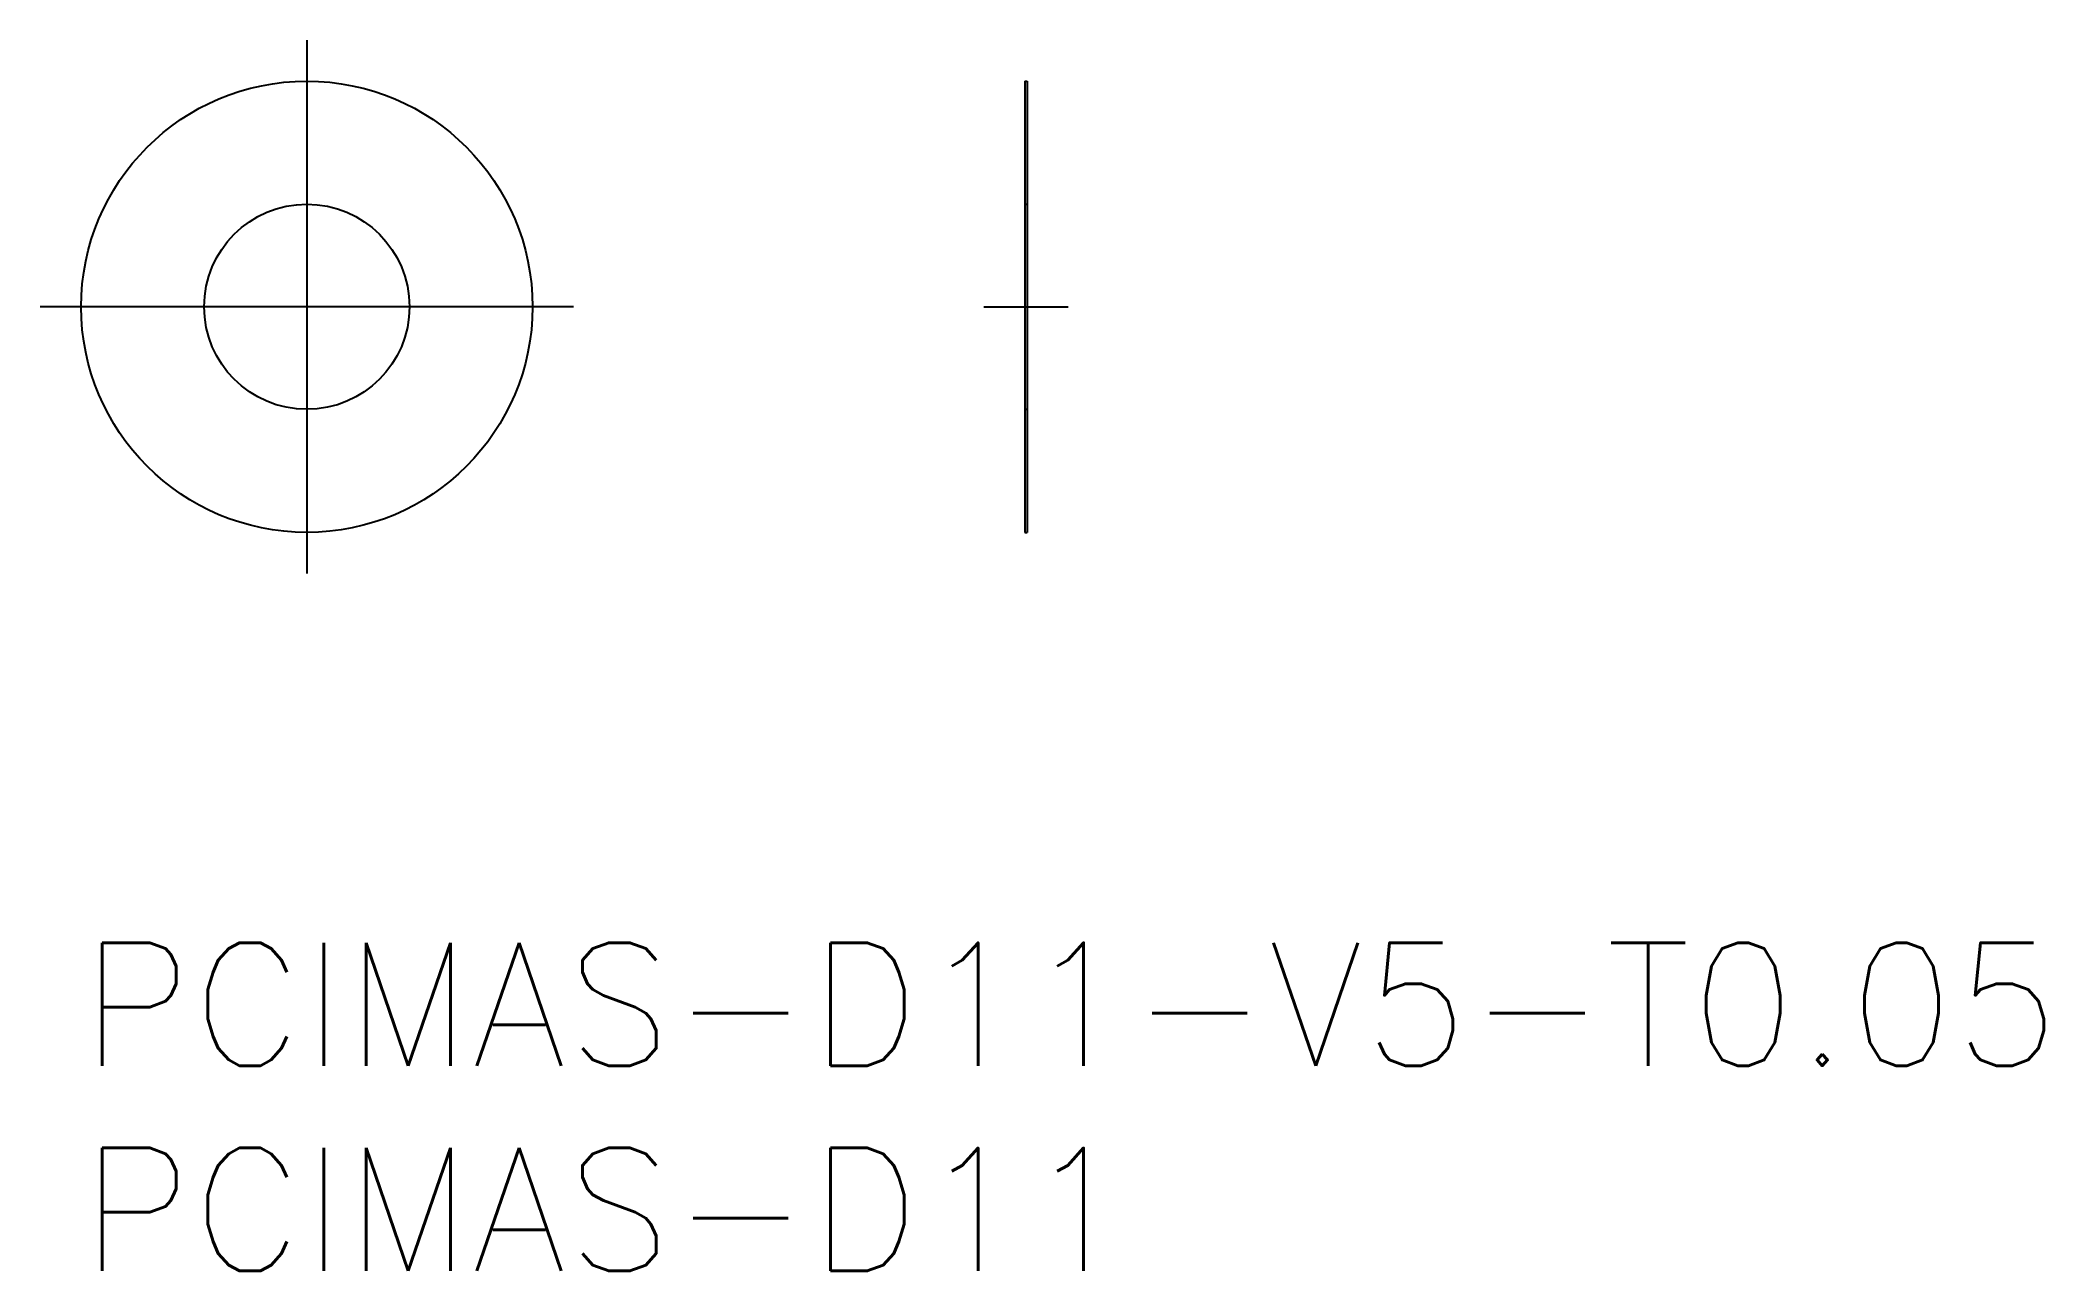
# Model space of a CAD drawing. Extents: x -1 to 47.8, y -8 to 22.
import ezdxf

# ---------------------------------------------------------------- set-up
doc = ezdxf.new("R2010")
doc.units = 0
doc.header["$LTSCALE"] = 0.5
doc.linetypes.add('CENTER', pattern=[50.8, 31.75, -6.35, 6.35, -6.35])
doc.linetypes.add('DASHED', pattern=[19.05, 12.7, -6.35])
for name, color, linetype in [('MSM_CENTER', 1, 'CENTER'), ('MSM_CONTINUOUS', 7, 'CONTINUOUS'), ('MSM_DASHED', 4, 'DASHED'), ('MSM_PART_NUMBER', 7, 'CONTINUOUS')]:
    doc.layers.add(name, color=color, linetype=linetype)
doc.styles.get("Standard").update_dxf_attribs({"font": 'txt.shx', "height": 1, "bigfont": 'bigfont.shx'})

# ---------------------------------------------------------------- blocks, each defined once
blk = doc.blocks.new('*U7')
at = {"layer": 'MSM_PART_NUMBER'}
blk.add_text('PCIMAS-D11-V5-T0.05', height=3, dxfattribs=at).set_placement((0, -3))
blk = doc.blocks.new('*U8')
at = {"layer": 'MSM_PART_NUMBER'}
blk.add_text('PCIMAS-D11', height=3, dxfattribs=at).set_placement((0, -8))

msp = doc.modelspace()

# ---------------------------------------------------------------- linework, layer by layer
at = {"layer": 'MSM_CENTER'}
for p, q in [((5.5, 22), (5.5, 9)), ((12, 15.5), (-1, 15.5)), ((22, 15.5), (24.05, 15.5))]:
    msp.add_line(p, q, dxfattribs=at)
at = {"layer": 'MSM_CONTINUOUS'}
for p, q in [((23, 21), (23, 10)), ((23, 21), (23.05, 21)), ((23.05, 21), (23.05, 10)), ((23, 10), (23.05, 10))]:
    msp.add_line(p, q, dxfattribs=at)
for radius in [5.5, 2.5]:
    msp.add_circle((5.5, 15.5), radius, dxfattribs=at)
at = {"layer": 'MSM_DASHED'}
for p, q in [((23, 18), (23.05, 18)), ((23, 13), (23.05, 13))]:
    msp.add_line(p, q, dxfattribs=at)

# ---------------------------------------------------------------- block references
at = {"layer": 'MSM_CONTINUOUS'}
for name in ['*U7', '*U8']:
    msp.add_blockref(name, (0, 0), dxfattribs=at)

doc.saveas('drawing.dxf')
